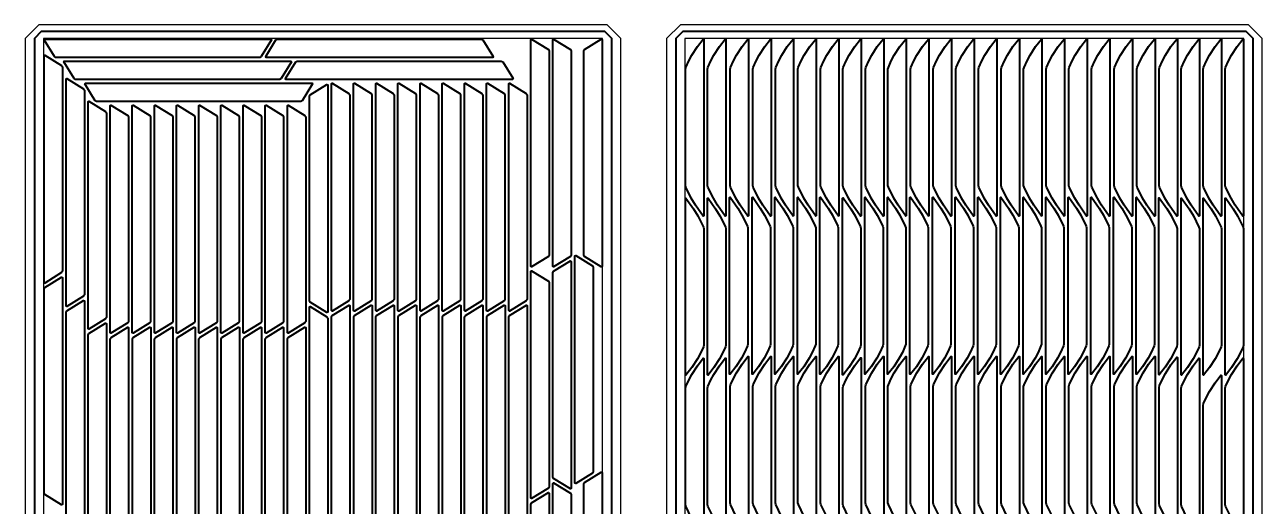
# Model space of a CAD drawing. Header units: millimetres. Extents: x -10628 to 24720, y -21829 to 4032.
# Drawn here: x 8048 to 10749, y -15347 to -14300 of the extents above; entities that cross this region are included whole.
import ezdxf
from ezdxf.enums import TextEntityAlignment as Align
from ezdxf.lldxf.tags import DXFTag

# ---------------------------------------------------------------- set-up
doc = ezdxf.new("R2010")
doc.units = ezdxf.units.MM
doc.layers.add('layer chu', color=7, linetype='Continuous', lineweight=9)
doc.layers.add('layer khung van cnc', color=7, linetype='Continuous', lineweight=25, true_color=0xfbf59b)
doc.layers.add('layer mau', color=7, linetype='Continuous')
doc.styles.add('Text Dim', font='arial.ttf')
tags = doc.linetypes.add('DATTRANHVAKEPVAN', pattern='A,32.156035,-1.521322,["DAT TRÁNH VA CHẠM KẸP VÁN",Text Dim,S=2.23494,R=0,X=0,Y=-0.877209],-47.8264', length=81.503757).pattern_tags.tags
tags[6] = DXFTag(74, 10)
tags = doc.linetypes.add('KVVIENMAY', pattern='A,46.311228,-10.280676,["KV VIỀN MÁY",Text Dim,S=10.028098,R=0,X=0,Y=-4.346144],-100.988212', length=157.580116).pattern_tags.tags
tags[6] = DXFTag(74, 10)

# ---------------------------------------------------------------- blocks, each defined once
blk = doc.blocks.new('khung van cnc')
at = {"color": 2, "linetype": 'DATTRANHVAKEPVAN', "lineweight": 5}
for p, q in [((-1453, -44.4), (-1148, -44.4)), ((-1148, -44.4), (-538.7, -44.4)), ((-539.1, -45.3), (-233, -44.4))]:
    blk.add_line(p, q, dxfattribs=at)
at = {"color": 250, "lineweight": 5}
blk.add_line((-1494.1, -99.4), (-193, -99.4), dxfattribs=at)
at = {"lineweight": 5}
blk.add_lwpolyline([(-193, -99.4), (-193, 2370.6), (-223, 2400.6), (-1463, 2400.6), (-1493, 2370.6), (-1493, -99.4)], close=True, dxfattribs=at)
at = {"color": 1, "linetype": 'KVVIENMAY'}
for points in [[(-511.9, -84.4), (-213, -84.4), (-213, 2370.6), (-228, 2385.6), (-1458, 2385.6), (-1473, 2370.6), (-1473, -84.4), (-1172.8, -84.4)], [(-1104, -84.4), (-567.2, -84.4)]]:
    blk.add_lwpolyline(points, dxfattribs=at)
at = {"lineweight": 5}
for points in [[(-513.5, -69.4), (-233, -69.4), (-233, 2370.6), (-1453, 2370.6), (-1453, -69.4), (-1173, -69.4)], [(-1123, -69.4), (-563.5, -69.4)]]:
    blk.add_lwpolyline(points, dxfattribs=at)
blk.add_lwpolyline([(-843, -551.3), (-1463, -551.3), (-1493, -521.3), (-1493, -99.4), (-843, -99.4)], close=True)
for centre in [(-1148, -69.4), (-538.5, -70.2)]:
    blk.add_circle(centre, 25, dxfattribs=at)
at = {"layer": 'layer mau'}
for points in [[(-843, -99.4), (-193, -99.4), (-193, -212.4), (-843, -212.4)], [(-843, -212.4), (-193, -212.4), (-193, -325.3), (-843, -325.3)], [(-843, -325.3), (-193, -325.3), (-193, -438.3), (-843, -438.3)], [(-843, -438.3), (-193, -438.3), (-193, -521.2), (-223, -551.2), (-843, -551.2)]]:
    blk.add_lwpolyline(points, close=True, dxfattribs=at)
at = {"color": 254, "lineweight": 5, "char_height": 50, "width": 647.53, "attachment_point": 5}
for s, insert in [('{\\fArial|b0|i0|c163|p34;Tên File}', (-1168.8, -155.9)), ('{\\fYu Gothic UI Semilight|b0|i0|c128|p34;Ván}', (-1168.8, -268.9)), ('{\\fYu Gothic UI Semilight|b0|i0|c128|p34;Đ\\fArial|b0|i0|c163|p34;ộ\\fYu Gothic UI Semilight|b0|i0|c128|p34; Dày Ván}', (-1168.8, -381.8)), ('{\\fYu Gothic UI Semilight|b0|i0|c128|p34;S\\fArial|b0|i0|c163|p34;ố\\fYu Gothic UI Semilight|b0|i0|c128|p34; L\\fArial|b0|i0|c163|p34;ượ\\fYu Gothic UI Semilight|b0|i0|c128|p34;ng Chi Ti\\fArial|b0|i0|c163|p34;ế\\fYu Gothic UI Semilight|b0|i0|c128|p34;t}', (-1168.8, -494.8))]:
    blk.add_mtext(s, dxfattribs=dict(at, insert=insert))
at = {"layer": 'layer mau'}
for tag, p in [('ÁGF', (-518, -155.9)), ('TENFILE', (-518, -268.9)), ('TENFILE', (-518, -381.8)), ('TENFILE', (-518, -494.8))]:
    blk.add_attdef(tag, text='', height=30, dxfattribs=at).set_placement(p, align=Align.MIDDLE_CENTER)

msp = doc.modelspace()

# ---------------------------------------------------------------- linework, layer by layer
for points in [[(8112.56, -14369.426), (8090.017, -14332.832), (8090.968, -14331.129), (8585.871, -14331.129), (8586.822, -14332.832), (8564.279, -14369.426), (8561.23, -14371.129), (8115.609, -14371.129)], [(9048.055, -14332.832), (9070.598, -14369.426), (9069.647, -14371.129), (8574.744, -14371.129), (8573.792, -14369.426), (8596.335, -14332.832), (8599.384, -14331.129), (9045.006, -14331.129)], [(9190.782, -14805.402), (9154.188, -14827.945), (9152.485, -14826.994), (9152.485, -14332.091), (9154.188, -14331.14), (9190.782, -14353.683), (9192.485, -14356.732), (9192.485, -14802.353)], [(9238.882, -14805.402), (9202.288, -14827.945), (9200.585, -14826.994), (9200.585, -14332.091), (9202.288, -14331.14), (9238.882, -14353.683), (9240.585, -14356.732), (9240.585, -14802.353)], [(9269.709, -14353.683), (9306.303, -14331.14), (9308.006, -14332.091), (9308.006, -14826.994), (9306.303, -14827.945), (9269.709, -14805.402), (9268.006, -14802.353), (9268.006, -14356.732)], [(9502.802, -14678.176), (9490.888, -14653.913), (9490.006, -14650.118), (9490.006, -14396.7), (9490.845, -14392.884), (9497.357, -14378.792), (9503.921, -14366.513), (9516.085, -14347.653), (9528.787, -14331.139), (9530.006, -14331.554), (9530.006, -14716.591), (9528.848, -14716.961), (9512.186, -14693.492)], [(9550.954, -14678.176), (9539.04, -14653.913), (9538.158, -14650.118), (9538.158, -14396.7), (9538.997, -14392.884), (9545.51, -14378.792), (9552.073, -14366.513), (9564.238, -14347.653), (9576.939, -14331.139), (9578.158, -14331.554), (9578.158, -14716.591), (9577.001, -14716.961), (9560.339, -14693.492)], [(9600.311, -14678.176), (9588.397, -14653.913), (9587.515, -14650.118), (9587.515, -14396.7), (9588.354, -14392.884), (9594.866, -14378.792), (9601.43, -14366.513), (9613.595, -14347.653), (9626.296, -14331.139), (9627.515, -14331.554), (9627.515, -14716.591), (9626.357, -14716.961), (9609.696, -14693.492)], [(9649.668, -14678.176), (9637.754, -14653.913), (9636.872, -14650.118), (9636.872, -14396.7), (9637.711, -14392.884), (9644.223, -14378.792), (9650.787, -14366.513), (9662.951, -14347.653), (9675.653, -14331.139), (9676.872, -14331.554), (9676.872, -14716.591), (9675.714, -14716.961), (9659.052, -14693.492)], [(9699.025, -14678.176), (9687.11, -14653.913), (9686.229, -14650.118), (9686.229, -14396.7), (9687.068, -14392.884), (9693.58, -14378.792), (9700.143, -14366.513), (9712.308, -14347.653), (9725.01, -14331.139), (9726.229, -14331.554), (9726.229, -14716.591), (9725.071, -14716.961), (9708.409, -14693.492)], [(9748.381, -14678.176), (9736.467, -14653.913), (9735.586, -14650.118), (9735.586, -14396.7), (9736.425, -14392.884), (9742.937, -14378.792), (9749.5, -14366.513), (9761.665, -14347.653), (9774.366, -14331.139), (9775.586, -14331.554), (9775.586, -14716.591), (9774.428, -14716.961), (9757.766, -14693.492)], [(9797.738, -14678.176), (9785.824, -14653.913), (9784.942, -14650.118), (9784.942, -14396.7), (9785.781, -14392.884), (9792.294, -14378.792), (9798.857, -14366.513), (9811.022, -14347.653), (9823.723, -14331.139), (9824.942, -14331.554), (9824.942, -14716.591), (9823.785, -14716.961), (9807.123, -14693.492)], [(9846.124, -14678.176), (9834.21, -14653.913), (9833.329, -14650.118), (9833.329, -14396.7), (9834.167, -14392.884), (9840.68, -14378.792), (9847.243, -14366.513), (9859.408, -14347.653), (9872.109, -14331.139), (9873.329, -14331.554), (9873.329, -14716.591), (9872.171, -14716.961), (9855.509, -14693.492)], [(9895.481, -14678.176), (9883.567, -14653.913), (9882.685, -14650.118), (9882.685, -14396.7), (9883.524, -14392.884), (9890.036, -14378.792), (9896.6, -14366.513), (9908.765, -14347.653), (9921.466, -14331.139), (9922.685, -14331.554), (9922.685, -14716.591), (9921.528, -14716.961), (9904.866, -14693.492)], [(9944.838, -14678.176), (9932.924, -14653.913), (9932.042, -14650.118), (9932.042, -14396.7), (9932.881, -14392.884), (9939.393, -14378.792), (9945.957, -14366.513), (9958.121, -14347.653), (9970.823, -14331.139), (9972.042, -14331.554), (9972.042, -14716.591), (9970.884, -14716.961), (9954.222, -14693.492)], [(9994.195, -14678.176), (9982.28, -14653.913), (9981.399, -14650.118), (9981.399, -14396.7), (9982.238, -14392.884), (9988.75, -14378.792), (9995.313, -14366.513), (10007.478, -14347.653), (10020.18, -14331.139), (10021.399, -14331.554), (10021.399, -14716.591), (10020.241, -14716.961), (10003.579, -14693.492)], [(10043.551, -14678.176), (10031.637, -14653.913), (10030.756, -14650.118), (10030.756, -14396.7), (10031.595, -14392.884), (10038.107, -14378.792), (10044.67, -14366.513), (10056.835, -14347.653), (10069.536, -14331.139), (10070.756, -14331.554), (10070.756, -14716.591), (10069.598, -14716.961), (10052.936, -14693.492)], [(10092.908, -14678.176), (10080.994, -14653.913), (10080.113, -14650.118), (10080.113, -14396.7), (10080.951, -14392.884), (10087.464, -14378.792), (10094.027, -14366.513), (10106.192, -14347.653), (10118.893, -14331.139), (10120.113, -14331.554), (10120.113, -14716.591), (10118.955, -14716.961), (10102.293, -14693.492)], [(10142.265, -14678.176), (10130.351, -14653.913), (10129.469, -14650.118), (10129.469, -14396.7), (10130.308, -14392.884), (10136.82, -14378.792), (10143.384, -14366.513), (10155.549, -14347.653), (10168.25, -14331.139), (10169.469, -14331.554), (10169.469, -14716.591), (10168.312, -14716.961), (10151.65, -14693.492)], [(10191.622, -14678.176), (10179.708, -14653.913), (10178.826, -14650.118), (10178.826, -14396.7), (10179.665, -14392.884), (10186.177, -14378.792), (10192.741, -14366.513), (10204.905, -14347.653), (10217.607, -14331.139), (10218.826, -14331.554), (10218.826, -14716.591), (10217.668, -14716.961), (10201.006, -14693.492)], [(10240.979, -14678.176), (10229.064, -14653.913), (10228.183, -14650.118), (10228.183, -14396.7), (10229.022, -14392.884), (10235.534, -14378.792), (10242.097, -14366.513), (10254.262, -14347.653), (10266.964, -14331.139), (10268.183, -14331.554), (10268.183, -14716.591), (10267.025, -14716.961), (10250.363, -14693.492)], [(10290.335, -14678.176), (10278.421, -14653.913), (10277.54, -14650.118), (10277.54, -14396.7), (10278.379, -14392.884), (10284.891, -14378.792), (10291.454, -14366.513), (10303.619, -14347.653), (10316.32, -14331.139), (10317.54, -14331.554), (10317.54, -14716.591), (10316.382, -14716.961), (10299.72, -14693.492)], [(10339.692, -14678.176), (10327.778, -14653.913), (10326.897, -14650.118), (10326.897, -14396.7), (10327.735, -14392.884), (10334.248, -14378.792), (10340.811, -14366.513), (10352.976, -14347.653), (10365.677, -14331.139), (10366.897, -14331.554), (10366.897, -14716.591), (10365.739, -14716.961), (10349.077, -14693.492)], [(10389.049, -14678.176), (10377.135, -14653.913), (10376.253, -14650.118), (10376.253, -14396.7), (10377.092, -14392.884), (10383.604, -14378.792), (10390.168, -14366.513), (10402.333, -14347.653), (10415.034, -14331.139), (10416.253, -14331.554), (10416.253, -14716.591), (10415.096, -14716.961), (10398.434, -14693.492)], [(10438.406, -14678.176), (10426.492, -14653.913), (10425.61, -14650.118), (10425.61, -14396.7), (10426.449, -14392.884), (10432.961, -14378.792), (10439.525, -14366.513), (10451.689, -14347.653), (10464.391, -14331.139), (10465.61, -14331.554), (10465.61, -14716.591), (10464.452, -14716.961), (10447.79, -14693.492)], [(10487.763, -14678.176), (10475.848, -14653.913), (10474.967, -14650.118), (10474.967, -14396.7), (10475.806, -14392.884), (10482.318, -14378.792), (10488.882, -14366.513), (10501.046, -14347.653), (10513.748, -14331.139), (10514.967, -14331.554), (10514.967, -14716.591), (10513.809, -14716.961), (10497.147, -14693.492)], [(10536.502, -14678.176), (10524.587, -14653.913), (10523.706, -14650.118), (10523.706, -14396.7), (10524.545, -14392.884), (10531.057, -14378.792), (10537.621, -14366.513), (10549.785, -14347.653), (10562.487, -14331.139), (10563.706, -14331.554), (10563.706, -14716.591), (10562.548, -14716.961), (10545.886, -14693.492)], [(10584.602, -14678.176), (10572.687, -14653.913), (10571.806, -14650.118), (10571.806, -14396.7), (10572.645, -14392.884), (10579.157, -14378.792), (10585.721, -14366.513), (10597.885, -14347.653), (10610.587, -14331.139), (10611.806, -14331.554), (10611.806, -14716.591), (10610.648, -14716.961), (10593.986, -14693.492)], [(10632.702, -14678.176), (10620.787, -14653.913), (10619.906, -14650.118), (10619.906, -14396.7), (10620.745, -14392.884), (10627.257, -14378.792), (10633.821, -14366.513), (10645.985, -14347.653), (10658.687, -14331.139), (10659.906, -14331.554), (10659.906, -14716.591), (10658.748, -14716.961), (10642.086, -14693.492)], [(10680.802, -14678.176), (10668.888, -14653.913), (10668.006, -14650.118), (10668.006, -14396.7), (10668.845, -14392.884), (10675.357, -14378.792), (10681.921, -14366.513), (10694.085, -14347.653), (10706.787, -14331.139), (10708.006, -14331.554), (10708.006, -14716.591), (10706.848, -14716.961), (10690.186, -14693.492)], [(8128.303, -14840.379), (8091.709, -14862.922), (8090.006, -14861.971), (8090.006, -14367.068), (8091.709, -14366.117), (8128.303, -14388.66), (8130.006, -14391.709), (8130.006, -14837.33)], [(8155.621, -14417.526), (8133.078, -14380.932), (8134.029, -14379.229), (8628.932, -14379.229), (8629.883, -14380.932), (8607.34, -14417.526), (8604.291, -14419.229), (8158.67, -14419.229)], [(9091.116, -14380.932), (9113.659, -14417.526), (9112.708, -14419.229), (8617.805, -14419.229), (8616.854, -14417.526), (8639.397, -14380.932), (8642.446, -14379.229), (9088.067, -14379.229)], [(8176.403, -14891.583), (8139.809, -14914.126), (8138.106, -14913.175), (8138.106, -14418.272), (8139.809, -14417.321), (8176.403, -14439.864), (8178.106, -14442.913), (8178.106, -14888.534)], [(8201.809, -14465.626), (8179.266, -14429.032), (8180.217, -14427.329), (8675.12, -14427.329), (8676.071, -14429.032), (8653.528, -14465.626), (8650.479, -14467.329), (8204.858, -14467.329)], [(8670.906, -14452.895), (8707.5, -14430.352), (8709.203, -14431.303), (8709.203, -14926.207), (8707.5, -14927.158), (8670.906, -14904.615), (8669.203, -14901.566), (8669.203, -14455.944)], [(8755.6, -14901.602), (8719.006, -14924.145), (8717.303, -14923.194), (8717.303, -14428.291), (8719.006, -14427.34), (8755.6, -14449.883), (8757.303, -14452.932), (8757.303, -14898.553)], [(8803.985, -14901.602), (8767.391, -14924.145), (8765.688, -14923.194), (8765.688, -14428.291), (8767.391, -14427.34), (8803.985, -14449.883), (8805.688, -14452.932), (8805.688, -14898.553)], [(8852.371, -14901.602), (8815.776, -14924.145), (8814.073, -14923.194), (8814.073, -14428.291), (8815.776, -14427.34), (8852.371, -14449.883), (8854.073, -14452.932), (8854.073, -14898.553)], [(8900.756, -14901.602), (8864.162, -14924.145), (8862.459, -14923.194), (8862.459, -14428.291), (8864.162, -14427.34), (8900.756, -14449.883), (8902.459, -14452.932), (8902.459, -14898.553)], [(8949.141, -14901.602), (8912.547, -14924.145), (8910.844, -14923.194), (8910.844, -14428.291), (8912.547, -14427.34), (8949.141, -14449.883), (8950.844, -14452.932), (8950.844, -14898.553)], [(8997.526, -14901.602), (8960.932, -14924.145), (8959.229, -14923.194), (8959.229, -14428.291), (8960.932, -14427.34), (8997.526, -14449.883), (8999.229, -14452.932), (8999.229, -14898.553)], [(9045.912, -14901.602), (9009.317, -14924.145), (9007.615, -14923.194), (9007.615, -14428.291), (9009.317, -14427.34), (9045.912, -14449.883), (9047.615, -14452.932), (9047.615, -14898.553)], [(9094.297, -14901.602), (9057.703, -14924.145), (9056, -14923.194), (9056, -14428.291), (9057.703, -14427.34), (9094.297, -14449.883), (9096, -14452.932), (9096, -14898.553)], [(9142.682, -14901.602), (9106.088, -14924.145), (9104.385, -14923.194), (9104.385, -14428.291), (9106.088, -14427.34), (9142.682, -14449.883), (9144.385, -14452.932), (9144.385, -14898.553)], [(8224.503, -14940.861), (8187.909, -14963.404), (8186.206, -14962.453), (8186.206, -14467.55), (8187.909, -14466.599), (8224.503, -14489.142), (8226.206, -14492.191), (8226.206, -14937.812)], [(8272.603, -14949.702), (8236.009, -14972.245), (8234.306, -14971.294), (8234.306, -14476.391), (8236.009, -14475.44), (8272.603, -14497.983), (8274.306, -14501.032), (8274.306, -14946.653)], [(8320.988, -14949.702), (8284.394, -14972.245), (8282.691, -14971.294), (8282.691, -14476.391), (8284.394, -14475.44), (8320.988, -14497.983), (8322.691, -14501.032), (8322.691, -14946.653)], [(8369.374, -14949.702), (8332.779, -14972.245), (8331.077, -14971.294), (8331.077, -14476.391), (8332.779, -14475.44), (8369.374, -14497.983), (8371.077, -14501.032), (8371.077, -14946.653)], [(8417.759, -14949.702), (8381.165, -14972.245), (8379.462, -14971.294), (8379.462, -14476.391), (8381.165, -14475.44), (8417.759, -14497.983), (8419.462, -14501.032), (8419.462, -14946.653)], [(8466.144, -14949.702), (8429.55, -14972.245), (8427.847, -14971.294), (8427.847, -14476.391), (8429.55, -14475.44), (8466.144, -14497.983), (8467.847, -14501.032), (8467.847, -14946.653)], [(8514.53, -14949.702), (8477.935, -14972.245), (8476.232, -14971.294), (8476.232, -14476.391), (8477.935, -14475.44), (8514.53, -14497.983), (8516.232, -14501.032), (8516.232, -14946.653)], [(8562.915, -14949.702), (8526.32, -14972.245), (8524.618, -14971.294), (8524.618, -14476.391), (8526.32, -14475.44), (8562.915, -14497.983), (8564.618, -14501.032), (8564.618, -14946.653)], [(8611.3, -14949.702), (8574.706, -14972.245), (8573.003, -14971.294), (8573.003, -14476.391), (8574.706, -14475.44), (8611.3, -14497.983), (8613.003, -14501.032), (8613.003, -14946.653)], [(8659.4, -14949.702), (8622.806, -14972.245), (8621.103, -14971.294), (8621.103, -14476.391), (8622.806, -14475.44), (8659.4, -14497.983), (8661.103, -14501.032), (8661.103, -14946.653)], [(9517.21, -14716.657), (9529.124, -14740.92), (9530.006, -14744.716), (9530.006, -14998.133), (9529.167, -15001.949), (9522.655, -15016.042), (9516.091, -15028.32), (9503.927, -15047.18), (9491.225, -15063.694), (9490.006, -15063.279), (9490.006, -14678.242), (9491.164, -14677.873), (9507.826, -14701.342)], [(9565.31, -14716.583), (9577.224, -14740.846), (9578.106, -14744.642), (9578.106, -14998.06), (9577.267, -15001.875), (9570.755, -15015.968), (9564.191, -15028.246), (9552.027, -15047.106), (9539.325, -15063.62), (9538.106, -15063.205), (9538.106, -14678.168), (9539.264, -14677.799), (9555.926, -14701.268)], [(9613.463, -14714.887), (9625.377, -14739.15), (9626.258, -14742.945), (9626.258, -14996.363), (9625.42, -15000.179), (9618.907, -15014.271), (9612.344, -15026.55), (9600.179, -15045.41), (9587.478, -15061.924), (9586.258, -15061.509), (9586.258, -14676.472), (9587.416, -14676.102), (9604.078, -14699.571)], [(9662.82, -14714.887), (9674.734, -14739.15), (9675.615, -14742.945), (9675.615, -14996.363), (9674.776, -15000.179), (9668.264, -15014.271), (9661.701, -15026.55), (9649.536, -15045.41), (9636.835, -15061.924), (9635.615, -15061.509), (9635.615, -14676.472), (9636.773, -14676.102), (9653.435, -14699.571)], [(9712.176, -14714.887), (9724.091, -14739.15), (9724.972, -14742.945), (9724.972, -14996.363), (9724.133, -15000.179), (9717.621, -15014.271), (9711.058, -15026.55), (9698.893, -15045.41), (9686.191, -15061.924), (9684.972, -15061.509), (9684.972, -14676.472), (9686.13, -14676.102), (9702.792, -14699.571)], [(9761.533, -14714.887), (9773.447, -14739.15), (9774.329, -14742.945), (9774.329, -14996.363), (9773.49, -15000.179), (9766.978, -15014.271), (9760.414, -15026.55), (9748.25, -15045.41), (9735.548, -15061.924), (9734.329, -15061.509), (9734.329, -14676.472), (9735.487, -14676.102), (9752.149, -14699.571)], [(9810.89, -14714.887), (9822.804, -14739.15), (9823.686, -14742.945), (9823.686, -14996.363), (9822.847, -15000.179), (9816.335, -15014.271), (9809.771, -15026.55), (9797.606, -15045.41), (9784.905, -15061.924), (9783.686, -15061.509), (9783.686, -14676.472), (9784.843, -14676.102), (9801.505, -14699.571)], [(9860.247, -14716.254), (9872.161, -14740.518), (9873.042, -14744.313), (9873.042, -14997.731), (9872.204, -15001.546), (9865.691, -15015.639), (9859.128, -15027.917), (9846.963, -15046.778), (9834.262, -15063.291), (9833.042, -15062.876), (9833.042, -14677.839), (9834.2, -14677.47), (9850.862, -14700.939)], [(9908.633, -14714.887), (9920.547, -14739.15), (9921.429, -14742.945), (9921.429, -14996.363), (9920.59, -15000.179), (9914.077, -15014.271), (9907.514, -15026.55), (9895.349, -15045.41), (9882.648, -15061.924), (9881.429, -15061.509), (9881.429, -14676.472), (9882.586, -14676.102), (9899.248, -14699.571)], [(9957.99, -14714.887), (9969.904, -14739.15), (9970.785, -14742.945), (9970.785, -14996.363), (9969.946, -15000.179), (9963.434, -15014.271), (9956.871, -15026.55), (9944.706, -15045.41), (9932.005, -15061.924), (9930.785, -15061.509), (9930.785, -14676.472), (9931.943, -14676.102), (9948.605, -14699.571)], [(10007.346, -14714.887), (10019.261, -14739.15), (10020.142, -14742.945), (10020.142, -14996.363), (10019.303, -15000.179), (10012.791, -15014.271), (10006.228, -15026.55), (9994.063, -15045.41), (9981.361, -15061.924), (9980.142, -15061.509), (9980.142, -14676.472), (9981.3, -14676.102), (9997.962, -14699.571)], [(10056.703, -14714.887), (10068.617, -14739.15), (10069.499, -14742.945), (10069.499, -14996.363), (10068.66, -15000.179), (10062.148, -15014.271), (10055.584, -15026.55), (10043.42, -15045.41), (10030.718, -15061.924), (10029.499, -15061.509), (10029.499, -14676.472), (10030.657, -14676.102), (10047.319, -14699.571)], [(10106.06, -14714.887), (10117.974, -14739.15), (10118.856, -14742.945), (10118.856, -14996.363), (10118.017, -15000.179), (10111.505, -15014.271), (10104.941, -15026.55), (10092.776, -15045.41), (10080.075, -15061.924), (10078.856, -15061.509), (10078.856, -14676.472), (10080.014, -14676.102), (10096.675, -14699.571)], [(10155.417, -14714.887), (10167.331, -14739.15), (10168.213, -14742.945), (10168.213, -14996.363), (10167.374, -15000.179), (10160.861, -15014.271), (10154.298, -15026.55), (10142.133, -15045.41), (10129.432, -15061.924), (10128.213, -15061.509), (10128.213, -14676.472), (10129.37, -14676.102), (10146.032, -14699.571)], [(10204.774, -14714.887), (10216.688, -14739.15), (10217.569, -14742.945), (10217.569, -14996.363), (10216.73, -15000.179), (10210.218, -15014.271), (10203.655, -15026.55), (10191.49, -15045.41), (10178.789, -15061.924), (10177.569, -15061.509), (10177.569, -14676.472), (10178.727, -14676.102), (10195.389, -14699.571)], [(10254.13, -14714.887), (10266.045, -14739.15), (10266.926, -14742.945), (10266.926, -14996.363), (10266.087, -15000.179), (10259.575, -15014.271), (10253.012, -15026.55), (10240.847, -15045.41), (10228.145, -15061.924), (10226.926, -15061.509), (10226.926, -14676.472), (10228.084, -14676.102), (10244.746, -14699.571)], [(10303.487, -14714.887), (10315.401, -14739.15), (10316.283, -14742.945), (10316.283, -14996.363), (10315.444, -15000.179), (10308.932, -15014.271), (10302.368, -15026.55), (10290.204, -15045.41), (10277.502, -15061.924), (10276.283, -15061.509), (10276.283, -14676.472), (10277.441, -14676.102), (10294.103, -14699.571)], [(10352.844, -14714.887), (10364.758, -14739.15), (10365.64, -14742.945), (10365.64, -14996.363), (10364.801, -15000.179), (10358.289, -15014.271), (10351.725, -15026.55), (10339.561, -15045.41), (10326.859, -15061.924), (10325.64, -15061.509), (10325.64, -14676.472), (10326.798, -14676.102), (10343.459, -14699.571)], [(10402.201, -14714.887), (10414.115, -14739.15), (10414.997, -14742.945), (10414.997, -14996.363), (10414.158, -15000.179), (10407.645, -15014.271), (10401.082, -15026.55), (10388.917, -15045.41), (10376.216, -15061.924), (10374.997, -15061.509), (10374.997, -14676.472), (10376.154, -14676.102), (10392.816, -14699.571)], [(10451.558, -14714.887), (10463.472, -14739.15), (10464.353, -14742.945), (10464.353, -14996.363), (10463.514, -15000.179), (10457.002, -15014.271), (10450.439, -15026.55), (10438.274, -15045.41), (10425.573, -15061.924), (10424.353, -15061.509), (10424.353, -14676.472), (10425.511, -14676.102), (10442.173, -14699.571)], [(10500.914, -14714.887), (10512.829, -14739.15), (10513.71, -14742.945), (10513.71, -14996.363), (10512.871, -15000.179), (10506.359, -15014.271), (10499.796, -15026.55), (10487.631, -15045.41), (10474.929, -15061.924), (10473.71, -15061.509), (10473.71, -14676.472), (10474.868, -14676.102), (10491.53, -14699.571)], [(10550.271, -14715.757), (10562.185, -14740.02), (10563.067, -14743.816), (10563.067, -14997.233), (10562.228, -15001.049), (10555.716, -15015.142), (10549.152, -15027.42), (10536.988, -15046.28), (10524.286, -15062.794), (10523.067, -15062.379), (10523.067, -14677.342), (10524.225, -14676.973), (10540.887, -14700.442)], [(10599.01, -14716.657), (10610.924, -14740.92), (10611.806, -14744.716), (10611.806, -14998.133), (10610.967, -15001.949), (10604.455, -15016.042), (10597.891, -15028.32), (10585.727, -15047.18), (10573.025, -15063.694), (10571.806, -15063.279), (10571.806, -14678.242), (10572.964, -14677.873), (10589.626, -14701.342)], [(10647.11, -14716.657), (10659.024, -14740.92), (10659.906, -14744.716), (10659.906, -14998.133), (10659.067, -15001.949), (10652.555, -15016.042), (10645.991, -15028.32), (10633.827, -15047.18), (10621.125, -15063.694), (10619.906, -15063.279), (10619.906, -14678.242), (10621.064, -14677.873), (10637.726, -14701.342)], [(10695.21, -14716.657), (10707.124, -14740.92), (10708.006, -14744.716), (10708.006, -14998.133), (10707.167, -15001.949), (10700.655, -15016.042), (10694.091, -15028.32), (10681.927, -15047.18), (10669.225, -15063.694), (10668.006, -15063.279), (10668.006, -14678.242), (10669.164, -14677.873), (10685.826, -14701.342)], [(9202.387, -14837.398), (9238.981, -14814.855), (9240.684, -14815.806), (9240.684, -15310.709), (9238.981, -15311.66), (9202.387, -15289.117), (9200.684, -15286.068), (9200.684, -14840.447)], [(9287.081, -15277.337), (9250.487, -15299.88), (9248.784, -15298.928), (9248.784, -14804.025), (9250.487, -14803.074), (9287.081, -14825.617), (9288.784, -14828.666), (9288.784, -15274.288)], [(8091.709, -14872.436), (8128.303, -14849.893), (8130.006, -14850.844), (8130.006, -15345.747), (8128.303, -15346.698), (8091.709, -15324.155), (8090.006, -15321.106), (8090.006, -14875.485)], [(9190.881, -15310.326), (9154.287, -15332.869), (9152.584, -15331.918), (9152.584, -14837.015), (9154.287, -14836.064), (9190.881, -14858.607), (9192.584, -14861.656), (9192.584, -15307.277)], [(8139.809, -14923.64), (8176.403, -14901.097), (8178.106, -14902.048), (8178.106, -15396.951), (8176.403, -15397.902), (8139.809, -15375.359), (8138.106, -15372.31), (8138.106, -14926.689)], [(8707.5, -15388.391), (8670.906, -15410.933), (8669.203, -15409.982), (8669.203, -14915.079), (8670.906, -14914.128), (8707.5, -14936.671), (8709.203, -14939.72), (8709.203, -15385.342)], [(8719.291, -14933.483), (8755.885, -14910.94), (8757.588, -14911.891), (8757.588, -15406.794), (8755.885, -15407.745), (8719.291, -15385.202), (8717.588, -15382.153), (8717.588, -14936.532)], [(8767.676, -14933.483), (8804.271, -14910.94), (8805.973, -14911.891), (8805.973, -15406.794), (8804.271, -15407.745), (8767.676, -15385.202), (8765.973, -15382.153), (8765.973, -14936.532)], [(8816.062, -14933.483), (8852.656, -14910.94), (8854.359, -14911.891), (8854.359, -15406.794), (8852.656, -15407.745), (8816.062, -15385.202), (8814.359, -15382.153), (8814.359, -14936.532)], [(8864.447, -14933.483), (8901.041, -14910.94), (8902.744, -14911.891), (8902.744, -15406.794), (8901.041, -15407.745), (8864.447, -15385.202), (8862.744, -15382.153), (8862.744, -14936.532)], [(8912.832, -14933.483), (8949.426, -14910.94), (8951.129, -14911.891), (8951.129, -15406.794), (8949.426, -15407.745), (8912.832, -15385.202), (8911.129, -15382.153), (8911.129, -14936.532)], [(8961.217, -14933.483), (8997.812, -14910.94), (8999.515, -14911.891), (8999.515, -15406.794), (8997.812, -15407.745), (8961.217, -15385.202), (8959.515, -15382.153), (8959.515, -14936.532)], [(9009.603, -14933.483), (9046.197, -14910.94), (9047.9, -14911.891), (9047.9, -15406.794), (9046.197, -15407.745), (9009.603, -15385.202), (9007.9, -15382.153), (9007.9, -14936.532)], [(9057.988, -14933.483), (9094.582, -14910.94), (9096.285, -14911.891), (9096.285, -15406.794), (9094.582, -15407.745), (9057.988, -15385.202), (9056.285, -15382.153), (9056.285, -14936.532)], [(9106.187, -14933.598), (9142.781, -14911.055), (9144.484, -14912.006), (9144.484, -15406.909), (9142.781, -15407.86), (9106.187, -15385.317), (9104.484, -15382.268), (9104.484, -14936.647)], [(8187.909, -14972.918), (8224.503, -14950.375), (8226.206, -14951.326), (8226.206, -15446.229), (8224.503, -15447.18), (8187.909, -15424.637), (8186.206, -15421.588), (8186.206, -14975.967)], [(8236.294, -14981.583), (8272.888, -14959.04), (8274.591, -14959.991), (8274.591, -15454.894), (8272.888, -15455.845), (8236.294, -15433.302), (8234.591, -15430.253), (8234.591, -14984.632)], [(8284.679, -14981.583), (8321.274, -14959.04), (8322.977, -14959.991), (8322.977, -15454.894), (8321.274, -15455.845), (8284.679, -15433.302), (8282.977, -15430.253), (8282.977, -14984.632)], [(8333.065, -14981.583), (8369.659, -14959.04), (8371.362, -14959.991), (8371.362, -15454.894), (8369.659, -15455.845), (8333.065, -15433.302), (8331.362, -15430.253), (8331.362, -14984.632)], [(8381.45, -14981.583), (8418.044, -14959.04), (8419.747, -14959.991), (8419.747, -15454.894), (8418.044, -15455.845), (8381.45, -15433.302), (8379.747, -15430.253), (8379.747, -14984.632)], [(8429.835, -14981.583), (8466.43, -14959.04), (8468.132, -14959.991), (8468.132, -15454.894), (8466.43, -15455.845), (8429.835, -15433.302), (8428.132, -15430.253), (8428.132, -14984.632)], [(8478.22, -14981.583), (8514.815, -14959.04), (8516.518, -14959.991), (8516.518, -15454.894), (8514.815, -15455.845), (8478.22, -15433.302), (8476.518, -15430.253), (8476.518, -14984.632)], [(8526.606, -14981.583), (8563.2, -14959.04), (8564.903, -14959.991), (8564.903, -15454.894), (8563.2, -15455.845), (8526.606, -15433.302), (8524.903, -15430.253), (8524.903, -14984.632)], [(8574.706, -14981.759), (8611.3, -14959.216), (8613.003, -14960.167), (8613.003, -15455.07), (8611.3, -15456.021), (8574.706, -15433.478), (8573.003, -15430.429), (8573.003, -14984.808)], [(8622.806, -14981.759), (8659.4, -14959.216), (8661.103, -14960.167), (8661.103, -15455.07), (8659.4, -15456.021), (8622.806, -15433.478), (8621.103, -15430.429), (8621.103, -14984.808)], [(9502.802, -15373.797), (9490.888, -15349.534), (9490.006, -15345.739), (9490.006, -15092.321), (9490.845, -15088.505), (9497.357, -15074.413), (9503.921, -15062.134), (9516.085, -15043.274), (9528.787, -15026.76), (9530.006, -15027.175), (9530.006, -15412.212), (9528.848, -15412.582), (9512.186, -15389.113)], [(9550.954, -15373.642), (9539.04, -15349.379), (9538.158, -15345.583), (9538.158, -15092.166), (9538.997, -15088.35), (9545.51, -15074.257), (9552.073, -15061.979), (9564.238, -15043.119), (9576.939, -15026.605), (9578.158, -15027.02), (9578.158, -15412.057), (9577.001, -15412.426), (9560.339, -15388.957)], [(9600.311, -15370.078), (9588.397, -15345.815), (9587.515, -15342.02), (9587.515, -15088.602), (9588.354, -15084.786), (9594.866, -15070.694), (9601.43, -15058.415), (9613.595, -15039.555), (9626.296, -15023.042), (9627.515, -15023.456), (9627.515, -15408.494), (9626.357, -15408.863), (9609.696, -15385.394)], [(9649.668, -15370.078), (9637.754, -15345.815), (9636.872, -15342.02), (9636.872, -15088.602), (9637.711, -15084.786), (9644.223, -15070.694), (9650.787, -15058.415), (9662.951, -15039.555), (9675.653, -15023.042), (9676.872, -15023.456), (9676.872, -15408.494), (9675.714, -15408.863), (9659.052, -15385.394)], [(9699.025, -15370.078), (9687.11, -15345.815), (9686.229, -15342.02), (9686.229, -15088.602), (9687.068, -15084.786), (9693.58, -15070.694), (9700.143, -15058.415), (9712.308, -15039.555), (9725.01, -15023.042), (9726.229, -15023.456), (9726.229, -15408.494), (9725.071, -15408.863), (9708.409, -15385.394)], [(9748.381, -15370.078), (9736.467, -15345.815), (9735.586, -15342.02), (9735.586, -15088.602), (9736.425, -15084.786), (9742.937, -15070.694), (9749.5, -15058.415), (9761.665, -15039.555), (9774.366, -15023.042), (9775.586, -15023.456), (9775.586, -15408.494), (9774.428, -15408.863), (9757.766, -15385.394)], [(9797.738, -15370.078), (9785.824, -15345.815), (9784.942, -15342.02), (9784.942, -15088.602), (9785.781, -15084.786), (9792.294, -15070.694), (9798.857, -15058.415), (9811.022, -15039.555), (9823.723, -15023.042), (9824.942, -15023.456), (9824.942, -15408.494), (9823.785, -15408.863), (9807.123, -15385.394)], [(9846.124, -15372.951), (9834.21, -15348.687), (9833.329, -15344.892), (9833.329, -15091.474), (9834.167, -15087.659), (9840.68, -15073.566), (9847.243, -15061.287), (9859.408, -15042.427), (9872.109, -15025.914), (9873.329, -15026.329), (9873.329, -15411.366), (9872.171, -15411.735), (9855.509, -15388.266)], [(9895.481, -15370.078), (9883.567, -15345.815), (9882.685, -15342.02), (9882.685, -15088.602), (9883.524, -15084.786), (9890.036, -15070.694), (9896.6, -15058.415), (9908.765, -15039.555), (9921.466, -15023.042), (9922.685, -15023.456), (9922.685, -15408.494), (9921.528, -15408.863), (9904.866, -15385.394)], [(9944.838, -15370.078), (9932.924, -15345.815), (9932.042, -15342.02), (9932.042, -15088.602), (9932.881, -15084.786), (9939.393, -15070.694), (9945.957, -15058.415), (9958.121, -15039.555), (9970.823, -15023.042), (9972.042, -15023.456), (9972.042, -15408.494), (9970.884, -15408.863), (9954.222, -15385.394)], [(9994.195, -15370.078), (9982.28, -15345.815), (9981.399, -15342.02), (9981.399, -15088.602), (9982.238, -15084.786), (9988.75, -15070.694), (9995.313, -15058.415), (10007.478, -15039.555), (10020.18, -15023.042), (10021.399, -15023.456), (10021.399, -15408.494), (10020.241, -15408.863), (10003.579, -15385.394)], [(10043.551, -15370.078), (10031.637, -15345.815), (10030.756, -15342.02), (10030.756, -15088.602), (10031.595, -15084.786), (10038.107, -15070.694), (10044.67, -15058.415), (10056.835, -15039.555), (10069.536, -15023.042), (10070.756, -15023.456), (10070.756, -15408.494), (10069.598, -15408.863), (10052.936, -15385.394)], [(10092.908, -15370.078), (10080.994, -15345.815), (10080.113, -15342.02), (10080.113, -15088.602), (10080.951, -15084.786), (10087.464, -15070.694), (10094.027, -15058.415), (10106.192, -15039.555), (10118.893, -15023.042), (10120.113, -15023.456), (10120.113, -15408.494), (10118.955, -15408.863), (10102.293, -15385.394)], [(10142.265, -15370.078), (10130.351, -15345.815), (10129.469, -15342.02), (10129.469, -15088.602), (10130.308, -15084.786), (10136.82, -15070.694), (10143.384, -15058.415), (10155.549, -15039.555), (10168.25, -15023.042), (10169.469, -15023.456), (10169.469, -15408.494), (10168.312, -15408.863), (10151.65, -15385.394)], [(10191.622, -15370.078), (10179.708, -15345.815), (10178.826, -15342.02), (10178.826, -15088.602), (10179.665, -15084.786), (10186.177, -15070.694), (10192.741, -15058.415), (10204.905, -15039.555), (10217.607, -15023.042), (10218.826, -15023.456), (10218.826, -15408.494), (10217.668, -15408.863), (10201.006, -15385.394)], [(10240.979, -15370.078), (10229.064, -15345.815), (10228.183, -15342.02), (10228.183, -15088.602), (10229.022, -15084.786), (10235.534, -15070.694), (10242.097, -15058.415), (10254.262, -15039.555), (10266.964, -15023.042), (10268.183, -15023.456), (10268.183, -15408.494), (10267.025, -15408.863), (10250.363, -15385.394)], [(10290.335, -15370.078), (10278.421, -15345.815), (10277.54, -15342.02), (10277.54, -15088.602), (10278.379, -15084.786), (10284.891, -15070.694), (10291.454, -15058.415), (10303.619, -15039.555), (10316.32, -15023.042), (10317.54, -15023.456), (10317.54, -15408.494), (10316.382, -15408.863), (10299.72, -15385.394)], [(10339.692, -15370.078), (10327.778, -15345.815), (10326.897, -15342.02), (10326.897, -15088.602), (10327.735, -15084.786), (10334.248, -15070.694), (10340.811, -15058.415), (10352.976, -15039.555), (10365.677, -15023.042), (10366.897, -15023.456), (10366.897, -15408.494), (10365.739, -15408.863), (10349.077, -15385.394)], [(10389.049, -15370.078), (10377.135, -15345.815), (10376.253, -15342.02), (10376.253, -15088.602), (10377.092, -15084.786), (10383.604, -15070.694), (10390.168, -15058.415), (10402.333, -15039.555), (10415.034, -15023.042), (10416.253, -15023.456), (10416.253, -15408.494), (10415.096, -15408.863), (10398.434, -15385.394)], [(10438.406, -15370.078), (10426.492, -15345.815), (10425.61, -15342.02), (10425.61, -15088.602), (10426.449, -15084.786), (10432.961, -15070.694), (10439.525, -15058.415), (10451.689, -15039.555), (10464.391, -15023.042), (10465.61, -15023.456), (10465.61, -15408.494), (10464.452, -15408.863), (10447.79, -15385.394)], [(10487.763, -15370.078), (10475.848, -15345.815), (10474.967, -15342.02), (10474.967, -15088.602), (10475.806, -15084.786), (10482.318, -15070.694), (10488.882, -15058.415), (10501.046, -15039.555), (10513.748, -15023.042), (10514.967, -15023.456), (10514.967, -15408.494), (10513.809, -15408.863), (10497.147, -15385.394)], [(10536.502, -15371.906), (10524.587, -15347.643), (10523.706, -15343.848), (10523.706, -15090.43), (10524.545, -15086.614), (10531.057, -15072.522), (10537.621, -15060.243), (10549.785, -15041.383), (10562.487, -15024.87), (10563.706, -15025.284), (10563.706, -15410.322), (10562.548, -15410.691), (10545.886, -15387.222)], [(10584.602, -15373.797), (10572.687, -15349.534), (10571.806, -15345.739), (10571.806, -15092.321), (10572.645, -15088.505), (10579.157, -15074.413), (10585.721, -15062.134), (10597.885, -15043.274), (10610.587, -15026.76), (10611.806, -15027.175), (10611.806, -15412.212), (10610.648, -15412.582), (10593.986, -15389.113)], [(10680.802, -15373.797), (10668.888, -15349.534), (10668.006, -15345.738), (10668.006, -15092.321), (10668.845, -15088.505), (10675.357, -15074.412), (10681.921, -15062.134), (10694.085, -15043.274), (10706.787, -15026.76), (10708.006, -15027.175), (10708.006, -15412.212), (10706.848, -15412.581), (10690.186, -15389.113)], [(10632.702, -15411.17), (10620.787, -15386.907), (10619.906, -15383.111), (10619.906, -15129.694), (10620.745, -15125.878), (10627.257, -15111.785), (10633.821, -15099.507), (10645.985, -15080.647), (10658.687, -15064.133), (10659.906, -15064.548), (10659.906, -15449.585), (10658.748, -15449.954), (10642.086, -15426.485)], [(9269.709, -15297.552), (9306.303, -15275.009), (9308.006, -15275.96), (9308.006, -15770.863), (9306.303, -15771.814), (9269.709, -15749.271), (9268.006, -15746.222), (9268.006, -15300.601)], [(9238.981, -15772.893), (9202.387, -15795.436), (9200.684, -15794.485), (9200.684, -15299.582), (9202.387, -15298.631), (9238.981, -15321.174), (9240.684, -15324.223), (9240.684, -15769.844)], [(9154.287, -15342.383), (9190.881, -15319.84), (9192.584, -15320.791), (9192.584, -15815.694), (9190.881, -15816.645), (9154.287, -15794.102), (9152.584, -15791.053), (9152.584, -15345.432)]]:
    msp.add_lwpolyline(points, close=True)

# ---------------------------------------------------------------- block references
at = {"layer": 'layer khung van cnc'}
ref = msp.add_blockref('khung van cnc', (9542.01, -16700.689), dxfattribs=at)
ref.add_attrib('TENFILE', '119PCS', dxfattribs={"layer": 'layer chu', "lineweight": 5, "height": 30, "style": 'Text Dim'}).set_placement((9024.006, -17195.448), align=Align.MIDDLE_CENTER)
ref.add_attrib('TENFILE', '20MM', dxfattribs={"layer": 'layer chu', "height": 30, "style": 'Text Dim'}).set_placement((9024.006, -17082.5), align=Align.MIDDLE_CENTER)
ref.add_attrib('TENFILE', 'PLW', dxfattribs={"layer": 'layer chu', "height": 30, "style": 'Text Dim'}).set_placement((9024.006, -16969.552), align=Align.MIDDLE_CENTER)
ref.add_attrib('ÁGF', 'FILE2', dxfattribs={"layer": 'layer chu', "height": 30, "style": 'Text Dim'}).set_placement((9024.006, -16856.603), align=Align.TOP_CENTER)
ref = msp.add_blockref('khung van cnc', (10942.01, -16700.689), dxfattribs=at)
ref.add_attrib('TENFILE', '168PCS', dxfattribs={"layer": 'layer chu', "lineweight": 5, "height": 30, "style": 'Text Dim'}).set_placement((10424.006, -17195.448), align=Align.MIDDLE_CENTER)
ref.add_attrib('TENFILE', '20MM', dxfattribs={"layer": 'layer chu', "height": 30, "style": 'Text Dim'}).set_placement((10424.006, -17082.5), align=Align.MIDDLE_CENTER)
ref.add_attrib('TENFILE', 'PLW', dxfattribs={"layer": 'layer chu', "height": 30, "style": 'Text Dim'}).set_placement((10424.006, -16969.552), align=Align.MIDDLE_CENTER)
ref.add_attrib('ÁGF', 'FILE3', dxfattribs={"layer": 'layer chu', "height": 30, "style": 'Text Dim'}).set_placement((10424.006, -16856.603), align=Align.TOP_CENTER)

doc.saveas('drawing.dxf')
